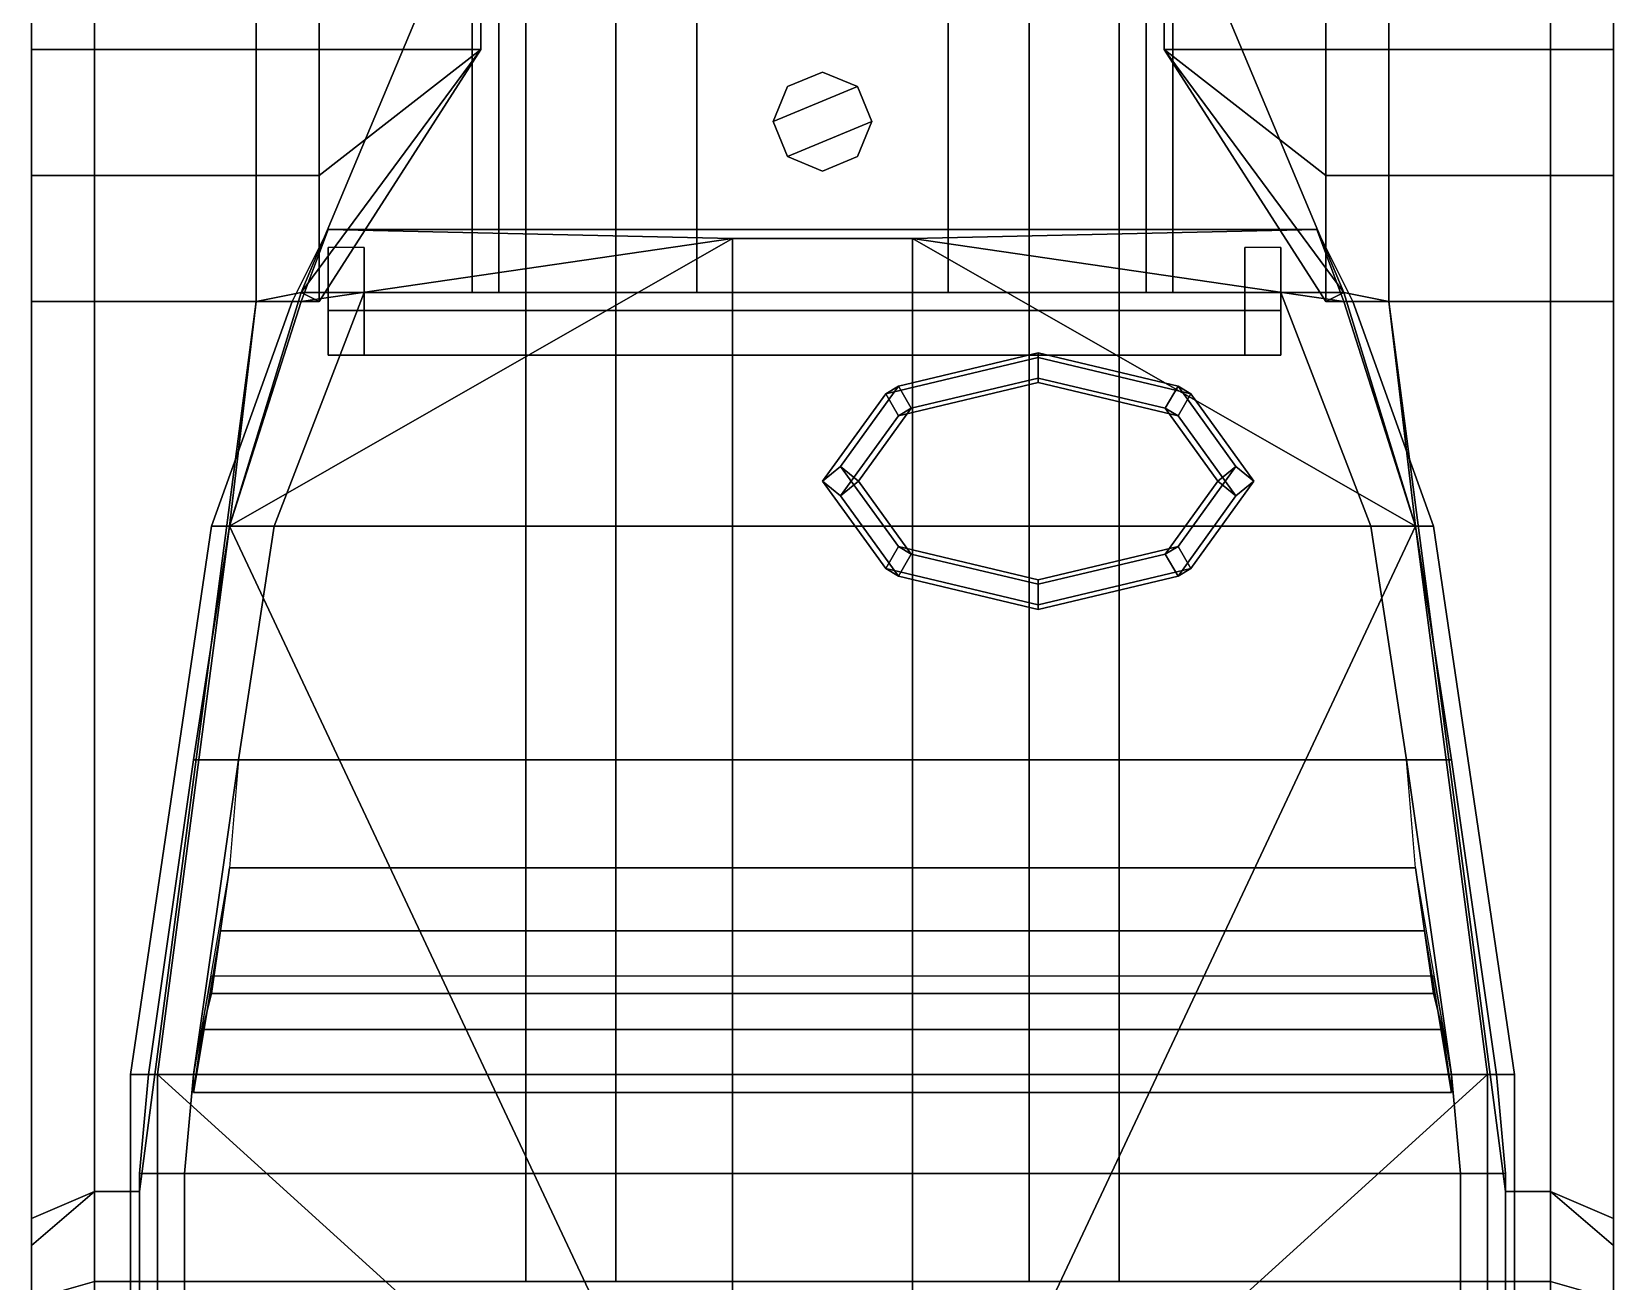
# Model space of a CAD drawing. Extents: x -0.88 to 0.88, y -2.05 to 1.82.
# Drawn here: x -0.88 to 0.88, y -0.9 to 0.49 of the extents above; entities that cross this region are included whole.
import ezdxf

# ---------------------------------------------------------------- set-up
doc = ezdxf.new("R2010")
doc.units = 0
doc.layers.get('0').update_dxf_attribs({"linetype": 'CONTINUOUS'})
doc.layers.add('MUDGUARDS', color=6, linetype='CONTINUOUS')
doc.layers.add('ROOF', color=3, linetype='CONTINUOUS')

msp = doc.modelspace()

# ---------------------------------------------------------------- linework, layer by layer
for points in [[(-0.33, 0.59, 0.4), (-0.33, -0.9, 0.42), (-0.33, -0.9, 0.56), (-0.33, 0.59, 0.53)], [(-0.23, 0.59, 0.4), (-0.23, -0.9, 0.42), (-0.33, -0.9, 0.42), (-0.33, 0.59, 0.4)], [(-0.33, 0.59, 0.53), (-0.33, -0.9, 0.56), (-0.23, -0.9, 0.56), (-0.23, 0.59, 0.53)], [(-0.23, -0.9, 0.56), (-0.23, -0.9, 0.42), (-0.23, 0.59, 0.4), (-0.23, 0.59, 0.53)], [(0.23, 0.59, 0.4), (0.23, -0.9, 0.42), (0.23, -0.9, 0.56), (0.23, 0.59, 0.53)], [(0.33, 0.59, 0.4), (0.33, -0.9, 0.42), (0.23, -0.9, 0.42), (0.23, 0.59, 0.4)], [(0.23, 0.59, 0.53), (0.23, -0.9, 0.56), (0.33, -0.9, 0.56), (0.33, 0.59, 0.53)], [(0.33, -0.9, 0.56), (0.33, -0.9, 0.42), (0.33, 0.59, 0.4), (0.33, 0.59, 0.53)], [(-0.45, 0.51, 0.55), (-0.58, 0.2, 0.55), (-0.58, 0.2, 1.08), (-0.45, 0.51, 1.08)], [(-0.45, 0.51, 1.08), (-0.58, 0.2, 1.08), (-0.39, 0.2, 1.18), (-0.39, 0.51, 1.18)], [(-0.36, 0.51, 0.42), (-0.36, 0.2, 0.42), (-0.58, 0.2, 0.55), (-0.45, 0.51, 0.55)], [(-0.39, 0.51, 1.18), (-0.39, 0.2, 1.18), (-0.14, 0.2, 1.24), (-0.14, 0.51, 1.24)], [(0.36, 0.51, 0.42), (0.36, 0.2, 0.42), (-0.36, 0.2, 0.42), (-0.36, 0.51, 0.42)], [(-0.14, 0.51, 1.24), (-0.14, 0.2, 1.24), (0.14, 0.2, 1.24), (0.14, 0.51, 1.24)], [(0.14, 0.2, 1.24), (0.39, 0.2, 1.18), (0.39, 0.51, 1.18), (0.14, 0.51, 1.24)], [(0.58, 0.2, 0.55), (0.36, 0.2, 0.42), (0.36, 0.51, 0.42), (0.45, 0.51, 0.55)], [(0.39, 0.2, 1.18), (0.58, 0.2, 1.08), (0.45, 0.51, 1.08), (0.39, 0.51, 1.18)], [(0.58, 0.2, 1.08), (0.58, 0.2, 0.55), (0.45, 0.51, 0.55), (0.45, 0.51, 1.08)], [(0, 0.445, 1.26), (-0.0389, 0.4289, 1.26), (-0.055, 0.39, 1.26), (0.0389, 0.4289, 1.26)], [(0, 0.445, 1.24), (-0.0389, 0.4289, 1.24), (-0.0389, 0.4289, 1.26), (0, 0.445, 1.26)], [(0.0389, 0.4289, 1.24), (0, 0.445, 1.24), (0, 0.445, 1.26), (0.0389, 0.4289, 1.26)], [(-0.0389, 0.4289, 1.24), (-0.055, 0.39, 1.24), (-0.055, 0.39, 1.26), (-0.0389, 0.4289, 1.26)], [(0.0389, 0.4289, 1.26), (-0.055, 0.39, 1.26), (-0.0389, 0.3511, 1.26), (0.055, 0.39, 1.26)], [(0.055, 0.39, 1.24), (0.0389, 0.4289, 1.24), (0.0389, 0.4289, 1.26), (0.055, 0.39, 1.26)], [(-0.055, 0.39, 1.24), (-0.0389, 0.3511, 1.24), (-0.0389, 0.3511, 1.26), (-0.055, 0.39, 1.26)], [(0.055, 0.39, 1.26), (-0.0389, 0.3511, 1.26), (0, 0.335, 1.26), (0.0389, 0.3511, 1.26)], [(0.0389, 0.3511, 1.24), (0.055, 0.39, 1.24), (0.055, 0.39, 1.26), (0.0389, 0.3511, 1.26)], [(-0.0389, 0.3511, 1.24), (0, 0.335, 1.24), (0, 0.335, 1.26), (-0.0389, 0.3511, 1.26)], [(0, 0.335, 1.24), (0.0389, 0.3511, 1.24), (0.0389, 0.3511, 1.26), (0, 0.335, 1.26)], [(-0.55, 0.25, 1.08), (-0.55, 0.2, 1.08), (-0.55, 0.13, 1.57), (-0.55, 0.18, 1.57)], [(-0.51, 0.18, 1.57), (-0.51, 0.25, 1.08), (-0.55, 0.25, 1.08), (-0.55, 0.18, 1.57)], [(-0.51, 0.13, 1.57), (-0.51, 0.2, 1.08), (-0.51, 0.25, 1.08), (-0.51, 0.18, 1.57)], [(0.47, 0.25, 1.08), (0.47, 0.2, 1.08), (0.47, 0.13, 1.57), (0.47, 0.18, 1.57)], [(0.51, 0.18, 1.57), (0.51, 0.25, 1.08), (0.47, 0.25, 1.08), (0.47, 0.18, 1.57)], [(0.51, 0.13, 1.57), (0.51, 0.2, 1.08), (0.51, 0.25, 1.08), (0.51, 0.18, 1.57)], [(-0.66, -0.06, 1.09), (-0.61, -0.06, 1.09), (-0.51, 0.2, 1.08), (-0.58, 0.2, 1.08)], [(-0.58, 0.2, 0.55), (-0.66, -0.06, 0.55), (-0.66, -0.06, 1.09), (-0.58, 0.2, 1.08)], [(0.58, 0.2, 0.55), (0.66, -0.06, 0.55), (-0.66, -0.06, 0.55), (-0.58, 0.2, 0.55)], [(-0.58, 0.2, 0.55), (-0.66, -0.06, 0.55), (0.66, -0.06, 0.55), (0.58, 0.2, 0.55)], [(-0.51, 0.2, 1.08), (-0.61, -0.06, 1.09), (-0.61, -0.06, 0.55), (-0.51, 0.2, 0.55)], [(-0.39, 0.2, 1.18), (-0.58, 0.2, 1.08), (0.58, 0.2, 1.08), (0.39, 0.2, 1.18)], [(-0.36, 0.2, 0.42), (0.36, 0.2, 0.42), (0.58, 0.2, 0.55), (-0.58, 0.2, 0.55)], [(-0.55, 0.13, 1.57), (-0.55, 0.2, 1.08), (-0.51, 0.2, 1.08), (-0.51, 0.13, 1.57)], [(-0.51, 0.2, 0.55), (0.51, 0.2, 0.55), (0.51, 0.2, 1.08), (-0.51, 0.2, 1.08)], [(-0.14, 0.2, 1.24), (-0.39, 0.2, 1.18), (0.39, 0.2, 1.18), (0.14, 0.2, 1.24)], [(0.47, 0.13, 1.57), (0.47, 0.2, 1.08), (0.51, 0.2, 1.08), (0.51, 0.13, 1.57)], [(0.51, 0.2, 0.55), (0.61, -0.06, 0.55), (0.61, -0.06, 1.09), (0.51, 0.2, 1.08)], [(0.51, 0.2, 1.08), (0.61, -0.06, 1.09), (0.66, -0.06, 1.09), (0.58, 0.2, 1.08)], [(0.58, 0.2, 1.08), (0.66, -0.06, 1.09), (0.66, -0.06, 0.55), (0.58, 0.2, 0.55)], [(-0.55, 0.18, 1.61), (0.51, 0.18, 1.61), (0.51, 0.18, 1.57), (-0.55, 0.18, 1.57)], [(-0.55, 0.13, 1.61), (0.51, 0.13, 1.61), (0.51, 0.18, 1.61), (-0.55, 0.18, 1.61)], [(-0.55, 0.18, 1.57), (-0.55, 0.13, 1.57), (-0.55, 0.13, 1.61), (-0.55, 0.18, 1.61)], [(0.47, 0.18, 1.57), (0.47, 0.13, 1.57), (-0.51, 0.13, 1.57), (-0.51, 0.18, 1.57)], [(0.51, 0.18, 1.61), (0.51, 0.13, 1.61), (0.51, 0.13, 1.57), (0.51, 0.18, 1.57)], [(-0.55, 0.13, 1.57), (0.51, 0.13, 1.57), (0.51, 0.13, 1.61), (-0.55, 0.13, 1.61)], [(0.0844, 0.0956, 1.346), (0.0703, 0.0873, 1.369), (0.24, 0.1277, 1.4266), (0.24, 0.1326, 1.3987)], [(0.0703, 0.0873, 1.369), (0.0844, 0.0628, 1.3689), (0.24, 0.0998, 1.4217), (0.24, 0.1277, 1.4266)], [(0.0986, 0.0711, 1.3458), (0.0844, 0.0956, 1.346), (0.24, 0.1326, 1.3987), (0.24, 0.1047, 1.3938)], [(0.24, 0.1047, 1.3938), (0.24, 0.1326, 1.3987), (0.3956, 0.0956, 1.346), (0.3814, 0.0711, 1.3458)], [(0.24, 0.1326, 1.3987), (0.24, 0.1277, 1.4266), (0.4097, 0.0873, 1.369), (0.3956, 0.0956, 1.346)], [(0.24, 0.1277, 1.4266), (0.24, 0.0998, 1.4217), (0.3956, 0.0628, 1.3689), (0.4097, 0.0873, 1.369)], [(0.02, 0.0064, 1.2185), (0, -0.01, 1.23), (0.0703, 0.0873, 1.369), (0.0844, 0.0956, 1.346)], [(0.04, -0.01, 1.23), (0.02, 0.0064, 1.2185), (0.0844, 0.0956, 1.346), (0.0986, 0.0711, 1.3458)], [(0.0844, 0.0628, 1.3689), (0.0986, 0.0711, 1.3458), (0.24, 0.1047, 1.3938), (0.24, 0.0998, 1.4217)], [(0.24, 0.0998, 1.4217), (0.24, 0.1047, 1.3938), (0.3814, 0.0711, 1.3458), (0.3956, 0.0628, 1.3689)], [(0.3814, 0.0711, 1.3458), (0.3956, 0.0956, 1.346), (0.46, 0.0064, 1.2185), (0.44, -0.01, 1.23)], [(0.3956, 0.0956, 1.346), (0.4097, 0.0873, 1.369), (0.48, -0.01, 1.23), (0.46, 0.0064, 1.2185)], [(0, -0.01, 1.23), (0.02, -0.0264, 1.2415), (0.0844, 0.0628, 1.3689), (0.0703, 0.0873, 1.369)], [(0.02, -0.0264, 1.2415), (0.04, -0.01, 1.23), (0.0986, 0.0711, 1.3458), (0.0844, 0.0628, 1.3689)], [(0.3956, 0.0628, 1.3689), (0.3814, 0.0711, 1.3458), (0.44, -0.01, 1.23), (0.46, -0.0264, 1.2415)], [(0.4097, 0.0873, 1.369), (0.3956, 0.0628, 1.3689), (0.46, -0.0264, 1.2415), (0.48, -0.01, 1.23)], [(0.0844, -0.0828, 1.0911), (0.0703, -0.1073, 1.091), (0, -0.01, 1.23), (0.02, 0.0064, 1.2185)], [(0.0986, -0.0911, 1.1142), (0.0844, -0.0828, 1.0911), (0.02, 0.0064, 1.2185), (0.04, -0.01, 1.23)], [(0.44, -0.01, 1.23), (0.46, 0.0064, 1.2185), (0.3956, -0.0828, 1.0911), (0.3814, -0.0911, 1.1142)], [(0.46, 0.0064, 1.2185), (0.48, -0.01, 1.23), (0.4097, -0.1073, 1.091), (0.3956, -0.0828, 1.0911)], [(0.0703, -0.1073, 1.091), (0.0844, -0.1156, 1.114), (0.02, -0.0264, 1.2415), (0, -0.01, 1.23)], [(0.0844, -0.1156, 1.114), (0.0986, -0.0911, 1.1142), (0.04, -0.01, 1.23), (0.02, -0.0264, 1.2415)], [(0.46, -0.0264, 1.2415), (0.44, -0.01, 1.23), (0.3814, -0.0911, 1.1142), (0.3956, -0.1156, 1.114)], [(0.48, -0.01, 1.23), (0.46, -0.0264, 1.2415), (0.3956, -0.1156, 1.114), (0.4097, -0.1073, 1.091)], [(-0.7, -0.32, 1.1), (-0.65, -0.32, 1.1), (-0.61, -0.06, 1.09), (-0.66, -0.06, 1.09)], [(-0.66, -0.06, 0.55), (-0.7, -0.32, 0.56), (-0.7, -0.32, 1.1), (-0.66, -0.06, 1.09)], [(-0.66, -0.06, 0.55), (-0.7, -0.32, 0.56), (0.7, -0.32, 0.56), (0.66, -0.06, 0.55)], [(0.66, -0.06, 0.55), (0.7, -0.32, 0.56), (-0.7, -0.32, 0.56), (-0.66, -0.06, 0.55)], [(-0.61, -0.06, 1.09), (-0.65, -0.32, 1.1), (-0.65, -0.32, 0.56), (-0.61, -0.06, 0.55)], [(0.61, -0.06, 0.55), (0.65, -0.32, 0.56), (0.65, -0.32, 1.1), (0.61, -0.06, 1.09)], [(0.61, -0.06, 1.09), (0.65, -0.32, 1.1), (0.7, -0.32, 1.1), (0.66, -0.06, 1.09)], [(0.66, -0.06, 1.09), (0.7, -0.32, 1.1), (0.7, -0.32, 0.56), (0.66, -0.06, 0.55)], [(0.24, -0.1198, 1.0383), (0.24, -0.1477, 1.0334), (0.0703, -0.1073, 1.091), (0.0844, -0.0828, 1.0911)], [(0.24, -0.1247, 1.0662), (0.24, -0.1198, 1.0383), (0.0844, -0.0828, 1.0911), (0.0986, -0.0911, 1.1142)], [(0.3814, -0.0911, 1.1142), (0.3956, -0.0828, 1.0911), (0.24, -0.1198, 1.0383), (0.24, -0.1247, 1.0662)], [(0.3956, -0.0828, 1.0911), (0.4097, -0.1073, 1.091), (0.24, -0.1477, 1.0334), (0.24, -0.1198, 1.0383)], [(0.24, -0.1526, 1.0613), (0.24, -0.1247, 1.0662), (0.0986, -0.0911, 1.1142), (0.0844, -0.1156, 1.114)], [(0.3956, -0.1156, 1.114), (0.3814, -0.0911, 1.1142), (0.24, -0.1247, 1.0662), (0.24, -0.1526, 1.0613)], [(0.24, -0.1477, 1.0334), (0.24, -0.1526, 1.0613), (0.0844, -0.1156, 1.114), (0.0703, -0.1073, 1.091)], [(0.4097, -0.1073, 1.091), (0.3956, -0.1156, 1.114), (0.24, -0.1526, 1.0613), (0.24, -0.1477, 1.0334)], [(-0.7, -0.32, 0.56), (-0.75, -0.67, 0.57), (-0.75, -0.67, 1.11), (-0.7, -0.32, 1.1)], [(-0.75, -0.67, 1.11), (-0.7, -0.67, 1.11), (-0.65, -0.32, 1.1), (-0.7, -0.32, 1.1)], [(0.7, -0.32, 0.56), (0.75, -0.67, 0.57), (-0.75, -0.67, 0.57), (-0.7, -0.32, 0.56)], [(-0.7, -0.32, 0.56), (-0.75, -0.67, 0.57), (0.75, -0.67, 0.57), (0.7, -0.32, 0.56)], [(-0.65, -0.32, 1.1), (-0.7, -0.67, 1.11), (-0.7, -0.67, 0.57), (-0.65, -0.32, 0.56)], [(0.65, -0.32, 0.56), (0.7, -0.67, 0.57), (0.7, -0.67, 1.11), (0.65, -0.32, 1.1)], [(0.65, -0.32, 1.1), (0.7, -0.67, 1.11), (0.75, -0.67, 1.11), (0.7, -0.32, 1.1)], [(0.7, -0.32, 1.1), (0.75, -0.67, 1.11), (0.75, -0.67, 0.57), (0.7, -0.32, 0.56)], [(-0.76, -0.78, 1.11), (-0.71, -0.78, 1.11), (-0.7, -0.67, 1.11), (-0.75, -0.67, 1.11)], [(-0.75, -0.67, 0.57), (-0.76, -0.78, 0.57), (-0.76, -0.78, 1.11), (-0.75, -0.67, 1.11)], [(-0.75, -0.67, 0.57), (-0.76, -0.78, 0.57), (0.76, -0.78, 0.57), (0.75, -0.67, 0.57)], [(0.75, -0.67, 0.57), (0.76, -0.78, 0.57), (-0.76, -0.78, 0.57), (-0.75, -0.67, 0.57)], [(-0.7, -0.67, 1.11), (-0.71, -0.78, 1.11), (-0.71, -0.78, 0.57), (-0.7, -0.67, 0.57)], [(0.7, -0.67, 0.57), (0.71, -0.78, 0.57), (0.71, -0.78, 1.11), (0.7, -0.67, 1.11)], [(0.7, -0.67, 1.11), (0.71, -0.78, 1.11), (0.76, -0.78, 1.11), (0.75, -0.67, 1.11)], [(0.75, -0.67, 1.11), (0.76, -0.78, 1.11), (0.76, -0.78, 0.57), (0.75, -0.67, 0.57)], [(-0.76, -0.9, 1.11), (-0.71, -0.9, 1.11), (-0.71, -0.78, 1.11), (-0.76, -0.78, 1.11)], [(-0.76, -0.78, 0.57), (-0.76, -0.9, 0.57), (-0.76, -0.9, 1.11), (-0.76, -0.78, 1.11)], [(0.76, -0.78, 0.57), (0.76, -0.9, 0.57), (-0.76, -0.9, 0.57), (-0.76, -0.78, 0.57)], [(-0.76, -0.78, 0.57), (-0.76, -0.9, 0.57), (0.76, -0.9, 0.57), (0.76, -0.78, 0.57)], [(-0.71, -0.78, 1.11), (-0.71, -0.9, 1.11), (-0.71, -0.9, 0.57), (-0.71, -0.78, 0.57)], [(0.71, -0.78, 0.57), (0.71, -0.9, 0.57), (0.71, -0.9, 1.11), (0.71, -0.78, 1.11)], [(0.71, -0.78, 1.11), (0.71, -0.9, 1.11), (0.76, -0.9, 1.11), (0.76, -0.78, 1.11)], [(0.76, -0.78, 1.11), (0.76, -0.9, 1.11), (0.76, -0.9, 0.57), (0.76, -0.78, 0.57)], [(-0.76, -0.9, 0.57), (-0.76, -1.01, 0.72), (-0.76, -1.01, 1.11), (-0.76, -0.9, 1.11)], [(-0.76, -1.01, 1.11), (-0.71, -1.01, 1.11), (-0.71, -0.9, 1.11), (-0.76, -0.9, 1.11)], [(-0.71, -0.9, 1.11), (-0.71, -1.01, 1.11), (-0.71, -1.01, 0.72), (-0.71, -0.9, 0.57)], [(0.71, -0.9, 0.57), (0.71, -1.01, 0.72), (0.71, -1.01, 1.11), (0.71, -0.9, 1.11)], [(0.71, -0.9, 1.11), (0.71, -1.01, 1.11), (0.76, -1.01, 1.11), (0.76, -0.9, 1.11)], [(0.76, -0.9, 1.11), (0.76, -1.01, 1.11), (0.76, -1.01, 0.72), (0.76, -0.9, 0.57)]]:
    msp.add_3dface(points)
at = {"color": 1}
for points in [[(-0.65, -0.32, 0.84), (0.65, -0.32, 0.84), (0.61, -0.06, 0.88), (-0.61, -0.06, 0.88)], [(-0.61, -0.06, 0.88), (0.61, -0.06, 0.88), (0.61, -0.06, 0.7), (-0.61, -0.06, 0.7)], [(-0.66, -0.44, 0.8), (0.66, -0.44, 0.8), (0.65, -0.32, 0.84), (-0.65, -0.32, 0.84)], [(-0.7, -0.67, 1.11), (-0.7, -0.69, 1.22), (-0.67, -0.51, 1.11), (-0.66, -0.44, 0.9)], [(-0.67, -0.51, 1.11), (0.67, -0.51, 1.11), (0.66, -0.44, 0.9), (-0.66, -0.44, 0.9)], [(-0.66, -0.44, 0.9), (0.66, -0.44, 0.9), (0.66, -0.44, 0.8), (-0.66, -0.44, 0.8)], [(0.7, -0.69, 1.22), (0.7, -0.67, 1.11), (0.66, -0.44, 0.9), (0.67, -0.51, 1.11)], [(-0.7, -0.69, 1.22), (-0.69, -0.62, 1.24), (-0.68, -0.58, 1.22), (-0.67, -0.51, 1.11)], [(-0.68, -0.58, 1.22), (0.68, -0.58, 1.22), (0.67, -0.51, 1.11), (-0.67, -0.51, 1.11)], [(0.69, -0.62, 1.24), (0.7, -0.69, 1.22), (0.67, -0.51, 1.11), (0.68, -0.58, 1.22)], [(-0.68, -0.56, 0.63), (0.68, -0.56, 0.63), (0.7, -0.67, 1.11), (-0.7, -0.67, 1.11)], [(-0.69, -0.62, 1.24), (0.69, -0.62, 1.24), (0.68, -0.58, 1.22), (-0.68, -0.58, 1.22)], [(-0.7, -0.69, 1.22), (0.7, -0.69, 1.22), (0.69, -0.62, 1.24), (-0.69, -0.62, 1.24)], [(-0.7, -0.67, 1.11), (0.7, -0.67, 1.11), (0.7, -0.69, 1.22), (-0.7, -0.69, 1.22)], [(-0.71, -1.01, 0.89), (0.71, -1.01, 0.89), (0.71, -0.9, 0.89), (-0.71, -0.9, 0.89)], [(-0.71, -0.9, 0.89), (0.71, -0.9, 0.89), (0.71, -0.9, 0.69), (-0.71, -0.9, 0.69)]]:
    msp.add_3dface(points, dxfattribs=at)
at = {"layer": 'MUDGUARDS'}
for points in [[(-0.38, 0.71, 0.54), (-0.38, 0.47, 0.35), (-0.56, 0.47, 0.35), (-0.56, 0.71, 0.54)], [(-0.56, 0.71, 0.54), (-0.56, 0.47, 0.35), (-0.38, 0.47, 0.35), (-0.38, 0.71, 0.54)], [(0.38, 0.71, 0.54), (0.38, 0.47, 0.35), (0.56, 0.47, 0.35), (0.56, 0.71, 0.54)], [(0.56, 0.71, 0.54), (0.56, 0.47, 0.35), (0.38, 0.47, 0.35), (0.38, 0.71, 0.54)], [(-0.88, 0.57, 0.4), (-0.88, 0.47, 0.35), (-0.81, 0.47, 0.43), (-0.81, 0.57, 0.5)], [(-0.81, 0.57, 0.5), (-0.81, 0.47, 0.43), (-0.88, 0.47, 0.35), (-0.88, 0.57, 0.4)], [(-0.63, 0.57, 0.5), (-0.63, 0.47, 0.43), (-0.81, 0.47, 0.43), (-0.81, 0.57, 0.5)], [(-0.81, 0.57, 0.5), (-0.81, 0.47, 0.43), (-0.63, 0.47, 0.43), (-0.63, 0.57, 0.5)], [(-0.63, 0.57, 0.5), (-0.63, 0.47, 0.43), (-0.56, 0.47, 0.35), (-0.56, 0.57, 0.4)], [(-0.56, 0.57, 0.4), (-0.56, 0.47, 0.35), (-0.63, 0.47, 0.43), (-0.63, 0.57, 0.5)], [(0.56, 0.57, 0.4), (0.56, 0.47, 0.35), (0.63, 0.47, 0.43), (0.63, 0.57, 0.5)], [(0.63, 0.57, 0.5), (0.63, 0.47, 0.43), (0.56, 0.47, 0.35), (0.56, 0.57, 0.4)], [(0.81, 0.57, 0.5), (0.81, 0.47, 0.43), (0.63, 0.47, 0.43), (0.63, 0.57, 0.5)], [(0.63, 0.57, 0.5), (0.63, 0.47, 0.43), (0.81, 0.47, 0.43), (0.81, 0.57, 0.5)], [(0.81, 0.57, 0.5), (0.81, 0.47, 0.43), (0.88, 0.47, 0.35), (0.88, 0.57, 0.4)], [(0.88, 0.57, 0.4), (0.88, 0.47, 0.35), (0.81, 0.47, 0.43), (0.81, 0.57, 0.5)], [(-0.88, 0.47, 0.35), (-0.88, 0.33, 0.31), (-0.81, 0.33, 0.37), (-0.81, 0.47, 0.43)], [(-0.81, 0.47, 0.43), (-0.81, 0.33, 0.37), (-0.88, 0.33, 0.31), (-0.88, 0.47, 0.35)], [(-0.63, 0.47, 0.43), (-0.63, 0.33, 0.37), (-0.81, 0.33, 0.37), (-0.81, 0.47, 0.43)], [(-0.81, 0.47, 0.43), (-0.81, 0.33, 0.37), (-0.63, 0.33, 0.37), (-0.63, 0.47, 0.43)], [(-0.63, 0.47, 0.43), (-0.63, 0.33, 0.37), (-0.56, 0.33, 0.31), (-0.56, 0.47, 0.35)], [(-0.56, 0.47, 0.35), (-0.56, 0.33, 0.31), (-0.63, 0.33, 0.37), (-0.63, 0.47, 0.43)], [(-0.38, 0.47, 0.35), (-0.58, 0.2, 0.55), (-0.58, 0.2, 0.55), (-0.56, 0.19, 0.3)], [(-0.56, 0.19, 0.3), (-0.58, 0.2, 0.55), (-0.58, 0.2, 0.55), (-0.38, 0.47, 0.35)], [(-0.38, 0.47, 0.35), (-0.38, 0.47, 0.35), (-0.56, 0.19, 0.3), (-0.56, 0.33, 0.31)], [(-0.56, 0.33, 0.31), (-0.56, 0.19, 0.3), (-0.38, 0.47, 0.35)], [(-0.38, 0.47, 0.35), (-0.38, 0.47, 0.35), (-0.56, 0.33, 0.31), (-0.56, 0.47, 0.35)], [(-0.56, 0.47, 0.35), (-0.56, 0.33, 0.31), (-0.38, 0.47, 0.35)], [(0.56, 0.33, 0.31), (0.56, 0.19, 0.3), (0.38, 0.47, 0.35)], [(0.38, 0.47, 0.35), (0.38, 0.47, 0.35), (0.56, 0.19, 0.3), (0.56, 0.33, 0.31)], [(0.56, 0.47, 0.35), (0.56, 0.33, 0.31), (0.38, 0.47, 0.35)], [(0.38, 0.47, 0.35), (0.38, 0.47, 0.35), (0.56, 0.33, 0.31), (0.56, 0.47, 0.35)], [(0.38, 0.47, 0.35), (0.58, 0.2, 0.55), (0.58, 0.2, 0.55), (0.56, 0.19, 0.3)], [(0.56, 0.19, 0.3), (0.58, 0.2, 0.55), (0.58, 0.2, 0.55), (0.38, 0.47, 0.35)], [(0.56, 0.47, 0.35), (0.56, 0.33, 0.31), (0.63, 0.33, 0.37), (0.63, 0.47, 0.43)], [(0.63, 0.47, 0.43), (0.63, 0.33, 0.37), (0.56, 0.33, 0.31), (0.56, 0.47, 0.35)], [(0.81, 0.47, 0.43), (0.81, 0.33, 0.37), (0.63, 0.33, 0.37), (0.63, 0.47, 0.43)], [(0.63, 0.47, 0.43), (0.63, 0.33, 0.37), (0.81, 0.33, 0.37), (0.81, 0.47, 0.43)], [(0.81, 0.47, 0.43), (0.81, 0.33, 0.37), (0.88, 0.33, 0.31), (0.88, 0.47, 0.35)], [(0.88, 0.47, 0.35), (0.88, 0.33, 0.31), (0.81, 0.33, 0.37), (0.81, 0.47, 0.43)], [(-0.88, 0.33, 0.31), (-0.88, 0.19, 0.3), (-0.81, 0.19, 0.34), (-0.81, 0.33, 0.37)], [(-0.81, 0.33, 0.37), (-0.81, 0.19, 0.34), (-0.88, 0.19, 0.3), (-0.88, 0.33, 0.31)], [(-0.63, 0.33, 0.37), (-0.63, 0.19, 0.34), (-0.81, 0.19, 0.34), (-0.81, 0.33, 0.37)], [(-0.81, 0.33, 0.37), (-0.81, 0.19, 0.34), (-0.63, 0.19, 0.34), (-0.63, 0.33, 0.37)], [(-0.63, 0.33, 0.37), (-0.63, 0.19, 0.34), (-0.56, 0.19, 0.3), (-0.56, 0.33, 0.31)], [(-0.56, 0.33, 0.31), (-0.56, 0.19, 0.3), (-0.63, 0.19, 0.34), (-0.63, 0.33, 0.37)], [(0.56, 0.33, 0.31), (0.56, 0.19, 0.3), (0.63, 0.19, 0.34), (0.63, 0.33, 0.37)], [(0.63, 0.33, 0.37), (0.63, 0.19, 0.34), (0.56, 0.19, 0.3), (0.56, 0.33, 0.31)], [(0.81, 0.33, 0.37), (0.81, 0.19, 0.34), (0.63, 0.19, 0.34), (0.63, 0.33, 0.37)], [(0.63, 0.33, 0.37), (0.63, 0.19, 0.34), (0.81, 0.19, 0.34), (0.81, 0.33, 0.37)], [(0.81, 0.33, 0.37), (0.81, 0.19, 0.34), (0.88, 0.19, 0.3), (0.88, 0.33, 0.31)], [(0.88, 0.33, 0.31), (0.88, 0.19, 0.3), (0.81, 0.19, 0.34), (0.81, 0.33, 0.37)], [(-0.66, -0.06, 0.34), (-0.66, -0.06, 0.55), (-0.58, 0.2, 0.55), (-0.63, 0.19, 0.34)], [(-0.63, 0.19, 0.34), (-0.58, 0.2, 0.55), (-0.66, -0.06, 0.55), (-0.66, -0.06, 0.34)], [(-0.56, 0.19, 0.3), (-0.58, 0.2, 0.55), (-0.58, 0.2, 0.55), (-0.63, 0.19, 0.34)], [(-0.63, 0.19, 0.34), (-0.58, 0.2, 0.55), (-0.58, 0.2, 0.55), (-0.56, 0.19, 0.3)], [(0.63, 0.19, 0.34), (0.58, 0.2, 0.55), (0.58, 0.2, 0.55), (0.56, 0.19, 0.3)], [(0.56, 0.19, 0.3), (0.58, 0.2, 0.55), (0.58, 0.2, 0.55), (0.63, 0.19, 0.34)], [(0.66, -0.06, 0.34), (0.66, -0.06, 0.55), (0.58, 0.2, 0.55), (0.63, 0.19, 0.34)], [(0.63, 0.19, 0.34), (0.58, 0.2, 0.55), (0.66, -0.06, 0.55), (0.66, -0.06, 0.34)], [(-0.81, 0.19, 0.34), (-0.81, -0.8, 0.34), (-0.88, -0.83, 0.32), (-0.88, 0.19, 0.3)], [(-0.88, 0.19, 0.3), (-0.88, -0.83, 0.32), (-0.81, -0.8, 0.34), (-0.81, 0.19, 0.34)], [(-0.81, 0.19, 0.34), (-0.81, -0.8, 0.34), (-0.76, -0.8, 0.34), (-0.63, 0.19, 0.34)], [(-0.63, 0.19, 0.34), (-0.76, -0.8, 0.34), (-0.81, -0.8, 0.34), (-0.81, 0.19, 0.34)], [(0.63, 0.19, 0.34), (0.76, -0.8, 0.34), (0.81, -0.8, 0.34), (0.81, 0.19, 0.34)], [(0.81, 0.19, 0.34), (0.81, -0.8, 0.34), (0.76, -0.8, 0.34), (0.63, 0.19, 0.34)], [(0.88, 0.19, 0.3), (0.88, -0.83, 0.32), (0.81, -0.8, 0.34), (0.81, 0.19, 0.34)], [(0.81, 0.19, 0.34), (0.81, -0.8, 0.34), (0.88, -0.83, 0.32), (0.88, 0.19, 0.3)], [(-0.66, -0.06, 0.34), (-0.66, -0.06, 0.55), (-0.7, -0.32, 0.56), (-0.7, -0.32, 0.34)], [(-0.7, -0.32, 0.34), (-0.7, -0.32, 0.56), (-0.66, -0.06, 0.55), (-0.66, -0.06, 0.34)], [(0.66, -0.06, 0.34), (0.66, -0.06, 0.55), (0.7, -0.32, 0.56), (0.7, -0.32, 0.34)], [(0.7, -0.32, 0.34), (0.7, -0.32, 0.56), (0.66, -0.06, 0.55), (0.66, -0.06, 0.34)], [(-0.7, -0.32, 0.34), (-0.7, -0.32, 0.56), (-0.75, -0.67, 0.57), (-0.75, -0.67, 0.34)], [(-0.75, -0.67, 0.34), (-0.75, -0.67, 0.57), (-0.7, -0.32, 0.56), (-0.7, -0.32, 0.34)], [(0.75, -0.67, 0.34), (0.75, -0.67, 0.57), (0.7, -0.32, 0.56), (0.7, -0.32, 0.34)], [(0.7, -0.32, 0.34), (0.7, -0.32, 0.56), (0.75, -0.67, 0.57), (0.75, -0.67, 0.34)], [(-0.75, -0.67, 0.34), (-0.75, -0.67, 0.57), (-0.76, -0.78, 0.57), (-0.76, -0.78, 0.34)], [(-0.76, -0.78, 0.34), (-0.76, -0.78, 0.57), (-0.75, -0.67, 0.57), (-0.75, -0.67, 0.34)], [(0.75, -0.67, 0.34), (0.75, -0.67, 0.57), (0.76, -0.78, 0.57), (0.76, -0.78, 0.34)], [(0.76, -0.78, 0.34), (0.76, -0.78, 0.57), (0.75, -0.67, 0.57), (0.75, -0.67, 0.34)], [(-0.76, -0.78, 0.34), (-0.76, -0.78, 0.57), (-0.76, -0.8, 0.57), (-0.76, -0.8, 0.34)], [(-0.76, -0.8, 0.34), (-0.76, -0.8, 0.57), (-0.76, -0.78, 0.57), (-0.76, -0.78, 0.34)], [(0.76, -0.8, 0.34), (0.76, -0.8, 0.57), (0.76, -0.78, 0.57), (0.76, -0.78, 0.34)], [(0.76, -0.78, 0.34), (0.76, -0.78, 0.57), (0.76, -0.8, 0.57), (0.76, -0.8, 0.34)], [(-0.88, -0.83, 0.32), (-0.88, -0.86, 0.49), (-0.81, -0.8, 0.57), (-0.81, -0.8, 0.34)], [(-0.81, -0.8, 0.34), (-0.81, -0.8, 0.57), (-0.88, -0.86, 0.49), (-0.88, -0.83, 0.32)], [(-0.88, -0.86, 0.49), (-0.88, -0.92, 0.64), (-0.81, -0.9, 0.76), (-0.81, -0.8, 0.57)], [(-0.81, -0.8, 0.57), (-0.81, -0.9, 0.76), (-0.88, -0.92, 0.64), (-0.88, -0.86, 0.49)], [(-0.76, -0.8, 0.34), (-0.76, -0.8, 0.57), (-0.81, -0.8, 0.57), (-0.81, -0.8, 0.34)], [(-0.81, -0.8, 0.34), (-0.81, -0.8, 0.57), (-0.76, -0.8, 0.57), (-0.76, -0.8, 0.34)], [(-0.76, -0.8, 0.57), (-0.76, -0.9, 0.76), (-0.81, -0.9, 0.76), (-0.81, -0.8, 0.57)], [(-0.81, -0.8, 0.57), (-0.81, -0.9, 0.76), (-0.76, -0.9, 0.76), (-0.76, -0.8, 0.57)], [(0.76, -0.8, 0.57), (0.76, -0.9, 0.76), (0.81, -0.9, 0.76), (0.81, -0.8, 0.57)], [(0.81, -0.8, 0.57), (0.81, -0.9, 0.76), (0.76, -0.9, 0.76), (0.76, -0.8, 0.57)], [(0.81, -0.8, 0.34), (0.81, -0.8, 0.57), (0.76, -0.8, 0.57), (0.76, -0.8, 0.34)], [(0.76, -0.8, 0.34), (0.76, -0.8, 0.57), (0.81, -0.8, 0.57), (0.81, -0.8, 0.34)], [(0.88, -0.86, 0.49), (0.88, -0.92, 0.64), (0.81, -0.9, 0.76), (0.81, -0.8, 0.57)], [(0.81, -0.8, 0.57), (0.81, -0.9, 0.76), (0.88, -0.92, 0.64), (0.88, -0.86, 0.49)], [(0.81, -0.8, 0.34), (0.81, -0.8, 0.57), (0.88, -0.86, 0.49), (0.88, -0.83, 0.32)], [(0.88, -0.83, 0.32), (0.88, -0.86, 0.49), (0.81, -0.8, 0.57), (0.81, -0.8, 0.34)], [(-0.88, -0.92, 0.64), (-0.88, -1.07, 0.78), (-0.81, -1.01, 0.87), (-0.81, -0.9, 0.76)], [(-0.81, -0.9, 0.76), (-0.81, -1.01, 0.87), (-0.88, -1.07, 0.78), (-0.88, -0.92, 0.64)], [(-0.81, -0.9, 0.76), (-0.81, -1.01, 0.87), (-0.76, -1.01, 0.87), (-0.76, -0.9, 0.76)], [(-0.76, -0.9, 0.76), (-0.76, -1.01, 0.87), (-0.81, -1.01, 0.87), (-0.81, -0.9, 0.76)], [(0.76, -0.9, 0.76), (0.76, -1.01, 0.87), (0.81, -1.01, 0.87), (0.81, -0.9, 0.76)], [(0.81, -0.9, 0.76), (0.81, -1.01, 0.87), (0.76, -1.01, 0.87), (0.76, -0.9, 0.76)], [(0.88, -0.92, 0.64), (0.88, -1.07, 0.78), (0.81, -1.01, 0.87), (0.81, -0.9, 0.76)], [(0.81, -0.9, 0.76), (0.81, -1.01, 0.87), (0.88, -1.07, 0.78), (0.88, -0.92, 0.64)]]:
    msp.add_3dface(points, dxfattribs=at)
at = {"layer": 'ROOF'}
for points in [[(-0.55, 0.27, 1.58), (-0.55, 0.27, 1.62), (-0.59, 0.19, 1.62), (-0.59, 0.19, 1.58)], [(-0.59, 0.19, 1.58), (-0.59, 0.19, 1.62), (-0.55, 0.27, 1.62), (-0.55, 0.27, 1.58)], [(-0.59, 0.19, 1.62), (-0.58, 0.19, 1.63), (-0.55, 0.27, 1.62)], [(-0.55, 0.27, 1.62), (-0.55, 0.27, 1.62), (-0.58, 0.19, 1.63), (-0.59, 0.19, 1.62)], [(-0.55, 0.27, 1.62), (-0.58, 0.19, 1.63), (-0.1, 0.26, 1.63)], [(-0.1, 0.26, 1.63), (-0.1, 0.26, 1.63), (-0.58, 0.19, 1.63), (-0.55, 0.27, 1.62)], [(-0.55, 0.27, 1.58), (-0.55, 0.27, 1.62), (0.55, 0.27, 1.62), (0.55, 0.27, 1.58)], [(0.55, 0.27, 1.58), (0.55, 0.27, 1.62), (-0.55, 0.27, 1.62), (-0.55, 0.27, 1.58)], [(-0.55, 0.27, 1.62), (-0.1, 0.26, 1.63), (0.1, 0.26, 1.63), (0.55, 0.27, 1.62)], [(0.55, 0.27, 1.62), (0.1, 0.26, 1.63), (-0.1, 0.26, 1.63), (-0.55, 0.27, 1.62)], [(0.55, 0.27, 1.62), (0.58, 0.19, 1.63), (0.1, 0.26, 1.63)], [(0.1, 0.26, 1.63), (0.1, 0.26, 1.63), (0.58, 0.19, 1.63), (0.55, 0.27, 1.62)], [(0.59, 0.19, 1.62), (0.58, 0.19, 1.63), (0.55, 0.27, 1.62)], [(0.55, 0.27, 1.62), (0.55, 0.27, 1.62), (0.58, 0.19, 1.63), (0.59, 0.19, 1.62)], [(0.59, 0.19, 1.58), (0.59, 0.19, 1.62), (0.55, 0.27, 1.62), (0.55, 0.27, 1.58)], [(0.55, 0.27, 1.58), (0.55, 0.27, 1.62), (0.59, 0.19, 1.62), (0.59, 0.19, 1.58)], [(-0.58, 0.19, 1.63), (-0.66, -0.06, 1.64), (-0.1, 0.26, 1.63)], [(-0.1, 0.26, 1.63), (-0.1, 0.26, 1.63), (-0.66, -0.06, 1.64), (-0.58, 0.19, 1.63)], [(-0.1, 0.26, 1.63), (-0.1, 0.26, 1.63), (-0.1, -1.25, 1.81), (-0.66, -0.06, 1.64)], [(-0.66, -0.06, 1.64), (-0.1, -1.25, 1.81), (-0.1, 0.26, 1.63)], [(-0.1, 0.26, 1.63), (-0.1, -1.25, 1.81), (0.1, -1.25, 1.81), (0.1, 0.26, 1.63)], [(0.1, 0.26, 1.63), (0.1, -1.25, 1.81), (-0.1, -1.25, 1.81), (-0.1, 0.26, 1.63)], [(0.1, 0.26, 1.63), (0.1, 0.26, 1.63), (0.1, -1.25, 1.81), (0.66, -0.06, 1.64)], [(0.66, -0.06, 1.64), (0.1, -1.25, 1.81), (0.1, 0.26, 1.63)], [(0.58, 0.19, 1.63), (0.66, -0.06, 1.64), (0.1, 0.26, 1.63)], [(0.1, 0.26, 1.63), (0.1, 0.26, 1.63), (0.66, -0.06, 1.64), (0.58, 0.19, 1.63)], [(-0.59, 0.19, 1.58), (-0.59, 0.19, 1.62), (-0.68, -0.06, 1.62), (-0.68, -0.06, 1.58)], [(-0.68, -0.06, 1.58), (-0.68, -0.06, 1.62), (-0.59, 0.19, 1.62), (-0.59, 0.19, 1.58)], [(-0.59, 0.19, 1.62), (-0.58, 0.19, 1.63), (-0.66, -0.06, 1.64), (-0.68, -0.06, 1.62)], [(-0.68, -0.06, 1.62), (-0.66, -0.06, 1.64), (-0.58, 0.19, 1.63), (-0.59, 0.19, 1.62)], [(0.68, -0.06, 1.62), (0.66, -0.06, 1.64), (0.58, 0.19, 1.63), (0.59, 0.19, 1.62)], [(0.59, 0.19, 1.62), (0.58, 0.19, 1.63), (0.66, -0.06, 1.64), (0.68, -0.06, 1.62)], [(0.59, 0.19, 1.58), (0.59, 0.19, 1.62), (0.68, -0.06, 1.62), (0.68, -0.06, 1.58)], [(0.68, -0.06, 1.58), (0.68, -0.06, 1.62), (0.59, 0.19, 1.62), (0.59, 0.19, 1.58)], [(-0.68, -0.06, 1.58), (-0.68, -0.06, 1.62), (-0.77, -0.67, 1.62), (-0.77, -0.67, 1.58)], [(-0.77, -0.67, 1.58), (-0.77, -0.67, 1.62), (-0.68, -0.06, 1.62), (-0.68, -0.06, 1.58)], [(-0.68, -0.06, 1.62), (-0.66, -0.06, 1.64), (-0.74, -0.67, 1.67), (-0.77, -0.67, 1.62)], [(-0.77, -0.67, 1.62), (-0.74, -0.67, 1.67), (-0.66, -0.06, 1.64), (-0.68, -0.06, 1.62)], [(-0.74, -0.67, 1.67), (-0.1, -1.25, 1.81), (-0.1, -1.25, 1.81), (-0.66, -0.06, 1.64)], [(-0.66, -0.06, 1.64), (-0.1, -1.25, 1.81), (-0.1, -1.25, 1.81), (-0.74, -0.67, 1.67)], [(0.66, -0.06, 1.64), (0.1, -1.25, 1.81), (0.1, -1.25, 1.81), (0.74, -0.67, 1.67)], [(0.74, -0.67, 1.67), (0.1, -1.25, 1.81), (0.1, -1.25, 1.81), (0.66, -0.06, 1.64)], [(0.77, -0.67, 1.62), (0.74, -0.67, 1.67), (0.66, -0.06, 1.64), (0.68, -0.06, 1.62)], [(0.68, -0.06, 1.62), (0.66, -0.06, 1.64), (0.74, -0.67, 1.67), (0.77, -0.67, 1.62)], [(0.68, -0.06, 1.58), (0.68, -0.06, 1.62), (0.77, -0.67, 1.62), (0.77, -0.67, 1.58)], [(0.77, -0.67, 1.58), (0.77, -0.67, 1.62), (0.68, -0.06, 1.62), (0.68, -0.06, 1.58)], [(-0.77, -1.06, 1.59), (-0.77, -1.06, 1.63), (-0.77, -0.67, 1.62), (-0.77, -0.67, 1.58)], [(-0.77, -0.67, 1.58), (-0.77, -0.67, 1.62), (-0.77, -1.06, 1.63), (-0.77, -1.06, 1.59)], [(-0.77, -0.67, 1.62), (-0.74, -0.67, 1.67), (-0.74, -1.06, 1.69), (-0.77, -1.06, 1.63)], [(-0.77, -1.06, 1.63), (-0.74, -1.06, 1.69), (-0.74, -0.67, 1.67), (-0.77, -0.67, 1.62)], [(-0.74, -1.06, 1.69), (-0.1, -1.25, 1.81), (-0.1, -1.25, 1.81), (-0.74, -0.67, 1.67)], [(-0.74, -0.67, 1.67), (-0.1, -1.25, 1.81), (-0.1, -1.25, 1.81), (-0.74, -1.06, 1.69)], [(0.74, -0.67, 1.67), (0.1, -1.25, 1.81), (0.1, -1.25, 1.81), (0.74, -1.06, 1.69)], [(0.74, -1.06, 1.69), (0.1, -1.25, 1.81), (0.1, -1.25, 1.81), (0.74, -0.67, 1.67)], [(0.77, -1.06, 1.63), (0.74, -1.06, 1.69), (0.74, -0.67, 1.67), (0.77, -0.67, 1.62)], [(0.77, -0.67, 1.62), (0.74, -0.67, 1.67), (0.74, -1.06, 1.69), (0.77, -1.06, 1.63)], [(0.77, -0.67, 1.58), (0.77, -0.67, 1.62), (0.77, -1.06, 1.63), (0.77, -1.06, 1.59)], [(0.77, -1.06, 1.59), (0.77, -1.06, 1.63), (0.77, -0.67, 1.62), (0.77, -0.67, 1.58)]]:
    msp.add_3dface(points, dxfattribs=at)

doc.saveas('drawing.dxf')
